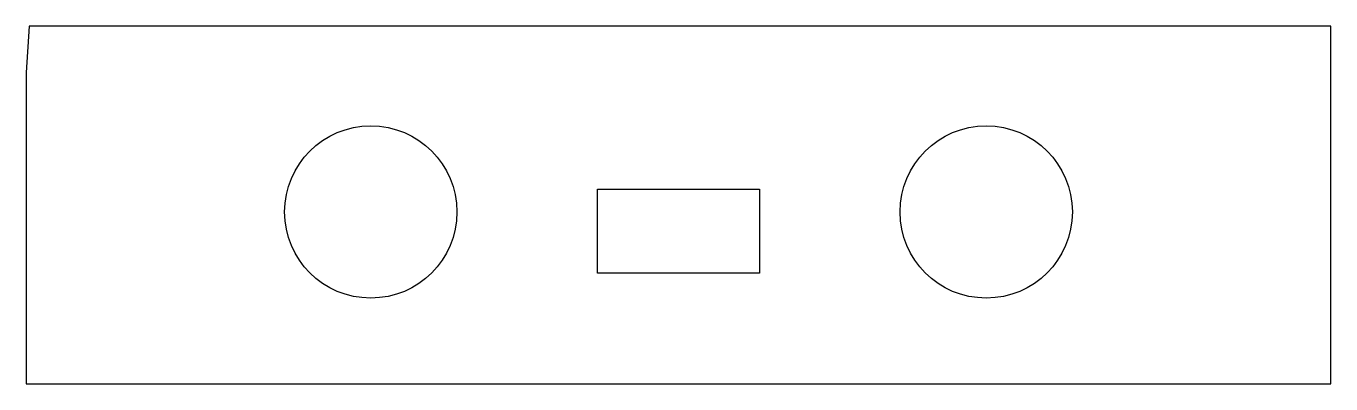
# Model space of a CAD drawing. Header units: millimetres. Extents: x -26.5 to 26.5, y -1.2 to 13.3.
import ezdxf

# ---------------------------------------------------------------- set-up
doc = ezdxf.new("R2010")
doc.units = ezdxf.units.MM
doc.layers.get('0').update_dxf_attribs({"linetype": 'CONTINUOUS'})

msp = doc.modelspace()

# ---------------------------------------------------------------- linework, layer by layer
for points in [[(-26.374, 13.314), (-26.503, 11.427), (-26.503, -1.221), (26.503, -1.221), (26.503, 13.314)], [(3.294, 3.276), (-3.294, 3.276), (-3.294, 6.693), (3.294, 6.693)]]:
    msp.add_lwpolyline(points, close=True)
for centre in [(-12.5, 5.764), (12.5, 5.764)]:
    msp.add_circle(centre, 3.5)

doc.saveas('drawing.dxf')
